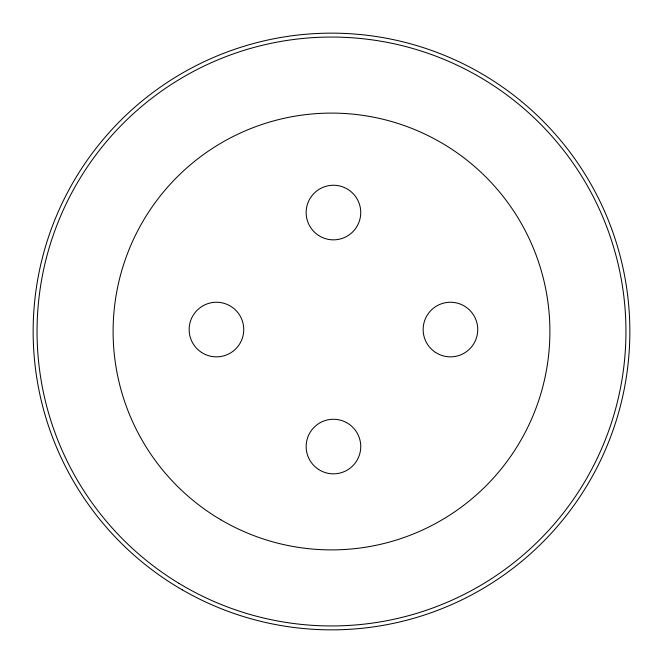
<?xml version="1.0" encoding="UTF-8"?>
<svg xmlns="http://www.w3.org/2000/svg" width="663" height="663" viewBox="0 0 663 663"><rect width="100%" height="100%" fill="white"/><g stroke="black" fill="none" stroke-linecap="round" stroke-linejoin="round"><path stroke-width="0.99" d="M182.325 589.879A298.35 298.35 0 0 0 629.85 331.5A298.35 298.35 0 0 0 182.325 73.121A298.35 298.35 0 0 0 182.325 589.879M178.969 583.357A294.438 294.438 0 0 0 625.88 337.666A294.438 294.438 0 0 0 189.651 73.477A294.438 294.438 0 0 0 178.969 583.357M220.912 519.825A218.4 218.4 0 0 0 549.892 333.108A218.4 218.4 0 0 0 223.696 141.559A218.4 218.4 0 0 0 220.912 519.825M201.569 352.443A27.299 27.299 0 0 0 243.711 330.994A27.299 27.299 0 0 0 204.063 305.22A27.299 27.299 0 0 0 201.569 352.443M318.571 469.437A27.299 27.299 0 0 0 360.705 447.989A27.299 27.299 0 0 0 321.066 422.223A27.299 27.299 0 0 0 318.571 469.437M318.571 235.44A27.299 27.299 0 0 0 360.705 213.992A27.299 27.299 0 0 0 321.066 188.217A27.299 27.299 0 0 0 318.571 235.44M435.566 352.443A27.299 27.299 0 0 0 477.708 330.994A27.299 27.299 0 0 0 438.061 305.22A27.299 27.299 0 0 0 435.566 352.443"/></g></svg>
